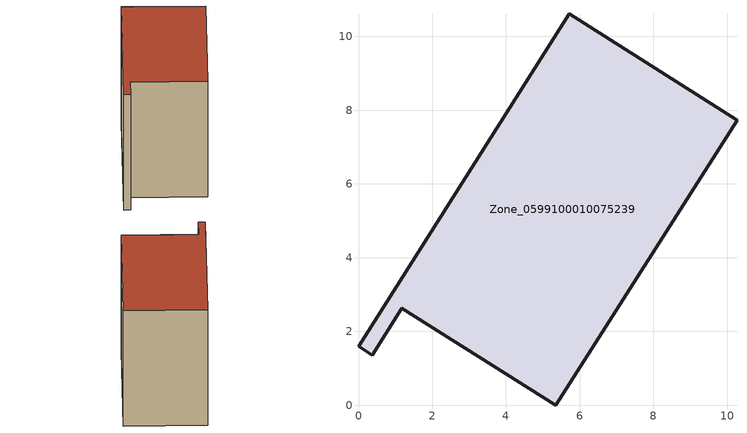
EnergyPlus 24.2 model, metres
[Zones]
Zone_0599100010075239
 floor ground (C_G): 5.71,10.61 10.27,7.73 5.34,0 1.18,2.62 0.38,1.36 0,1.59 z1.65
 wall outside (C_F): 10.27,7.73 5.71,10.61 0,1.59 0.38,1.36 1.18,2.62 5.34,0 10.27,7.73 z1.65:10.25
 roof outside (C_R): 5.71,10.61 0,1.59 0.38,1.36 1.18,2.62 5.34,0 10.27,7.73 z10.25
[BUILDING]
Pand.0599100010075239: North Axis=0; Terrain=City; Loads Convergence Tolerance Value=0.04; Temperature Convergence Tolerance Value=0.4; Solar Distribution=FullExterior; Maximum Number of Warmup Days=25; Minimum Number of Warmup Days=1
[Site:Location]
Rotterdam.The.Hague.AP_ZH_NLD Design_Conditions: Latitude=51.96; Longitude=4.45; Time Zone=1; Elevation=-4.5
[SITE:GROUNDTEMPERATURE:BUILDINGSURFACE]
18, 18, 18, 18, 18, 18, 18, 18, 18, 18, 18, 18
[MATERIAL] Thermal Absorptance=0.9; Solar Absorptance=0.7; Visible Absorptance=0.7
Name | Roughness | Thickness | Conductivity | Density | Specific Heat
G.TI.2006-2014 | MediumSmooth | 0.15 | 0.06 | 540 | 1210
F.TI.2006-2014 | Rough | 0.3 | 0.12 | 1920 | 840
R.TI.2006-2014 | MediumRough | 0.2 | 0.08 | 1500 | 1000
[CONSTRUCTION]
C_G: G.TI.2006-2014
C_F: F.TI.2006-2014
C_R: R.TI.2006-2014
[ZONE]
Zone_0599100010075239: Type=1; Multiplier=1; Ceiling Height=Autocalculate; Volume=Autocalculate; Floor Area=autocalculate; Part of Total Floor Area=Yes
[ZONEINFILTRATION:DESIGNFLOWRATE]
Infil_Zone_0599100010075239: Zone or ZoneList or Space or SpaceList=Zone_0599100010075239; Schedule=AlwaysOn; Design Flow Rate Calculation Method=Flow/Area; Flow Rate per Floor Area=0.0015; Constant Term Coefficient=1; Temperature Term Coefficient=0; Velocity Term Coefficient=0; Velocity Squared Term Coefficient=0
[HVACTEMPLATE:ZONE:IDEALLOADSAIRSYSTEM]
Zone_0599100010075239: Maximum Heating Supply Air Temperature=50; Minimum Cooling Supply Air Temperature=13; Maximum Heating Supply Air Humidity Ratio=0.0156; Minimum Cooling Supply Air Humidity Ratio=0.0077; Heating Limit=NoLimit; Cooling Limit=NoLimit; Dehumidification Control Type=ConstantSensibleHeatRatio; Cooling Sensible Heat Ratio=0.7; Dehumidification Setpoint=60; Humidification Control Type=None; Humidification Setpoint=30; Outdoor Air Method=None; Outdoor Air Flow Rate per Person=0.00944; Outdoor Air Flow Rate per Zone Floor Area=0; Outdoor Air Flow Rate per Zone=0; Demand Controlled Ventilation Type=None; Outdoor Air Economizer Type=NoEconomizer; Heat Recovery Type=None; Sensible Heat Recovery Effectiveness=0.7; Latent Heat Recovery Effectiveness=0.65
[ZONECONTROL:THERMOSTAT]
ThermostatControl_Zone_0599100010075239: Zone or ZoneList=Zone_0599100010075239; Control Type Schedule=DualSetpointControlType; Control 1=Thermostat_Zone_0599100010075239; Temperature Difference Between Cutout And Setpoint=0
[THERMOSTATSETPOINT:DUALSETPOINT]
Thermostat_Zone_0599100010075239: Heating Setpoint Temperature Schedule=HeatingSetpoint_Zone_0599100010075239; Cooling Setpoint Temperature Schedule=CoolingSetpoint_Zone_0599100010075239
[SCHEDULE:COMPACT]
HeatingSetpoint_Zone_0599100010075239: Through: 12/31, For: AllDays, Until: 24:00, 21
CoolingSetpoint_Zone_0599100010075239: Through: 12/31, For: AllDays, Until: 24:00, 24
DualSetpointControlType: Through: 12/31, For: AllDays, Until: 24:00, 4
AlwaysOn: Through: 12/31, For: AllDays, Until: 24:00, 1
